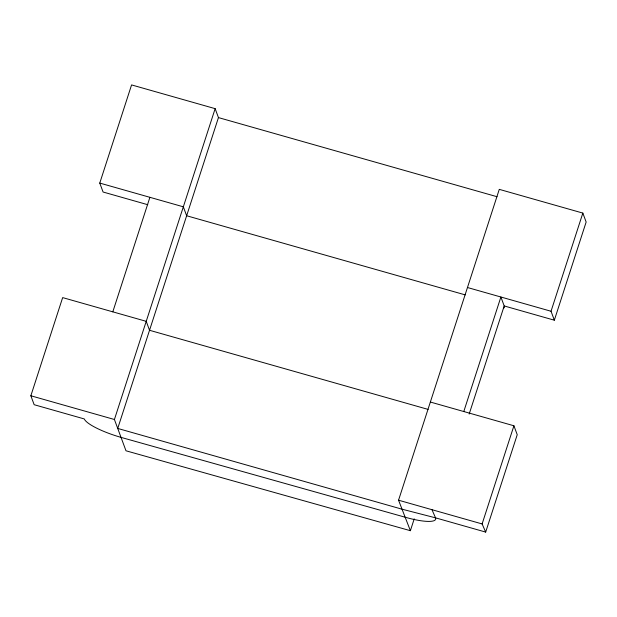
<?xml version="1.0" encoding="UTF-8"?>
<svg xmlns="http://www.w3.org/2000/svg" width="617" height="617" viewBox="0 0 617 617"><rect width="100%" height="100%" fill="white"/><g stroke="black" fill="none" stroke-linecap="round" stroke-linejoin="round"><path stroke-width="0.93" d="M430.358 402.037L513.922 425.776L517.231 434.715L485.679 532.085L435.54 517.84A35.223 7.589 18 0 1 405.423 517.293L121.032 437.376A35.223 7.589 18 0 1 84.298 418.943L34.159 404.706L30.85 395.767L62.656 297.602L146.229 321.334L149.53 330.28L428.113 409.403M147.748 204.705L103.078 192.018L99.769 183.079L131.575 84.915L215.148 108.654L218.449 117.592L117.724 428.437L401.852 509.141L435.54 517.84L431.977 509.696M112.803 311.84L149.908 197.317M414.215 518.866L410.382 530.697L125.991 450.788L114.415 419.498L215.148 108.654M410.382 530.697L398.551 500.202L499.276 189.357L582.841 213.089L586.15 222.027L554.344 320.192L504.197 305.947L500.896 297.008L463.783 411.531M469.167 414.061L504.197 305.947A35.223 7.589 18 0 1 503.719 308.145M485.679 532.085L482.116 523.941L513.922 425.776M554.344 320.192L551.035 311.253L582.841 213.089M218.449 117.592L497.032 196.715M99.769 183.079L183.334 206.811L186.642 215.749L465.218 294.88M467.47 287.514L551.035 311.253M30.85 395.767L114.415 419.498M398.551 500.202L482.116 523.941"/></g></svg>
